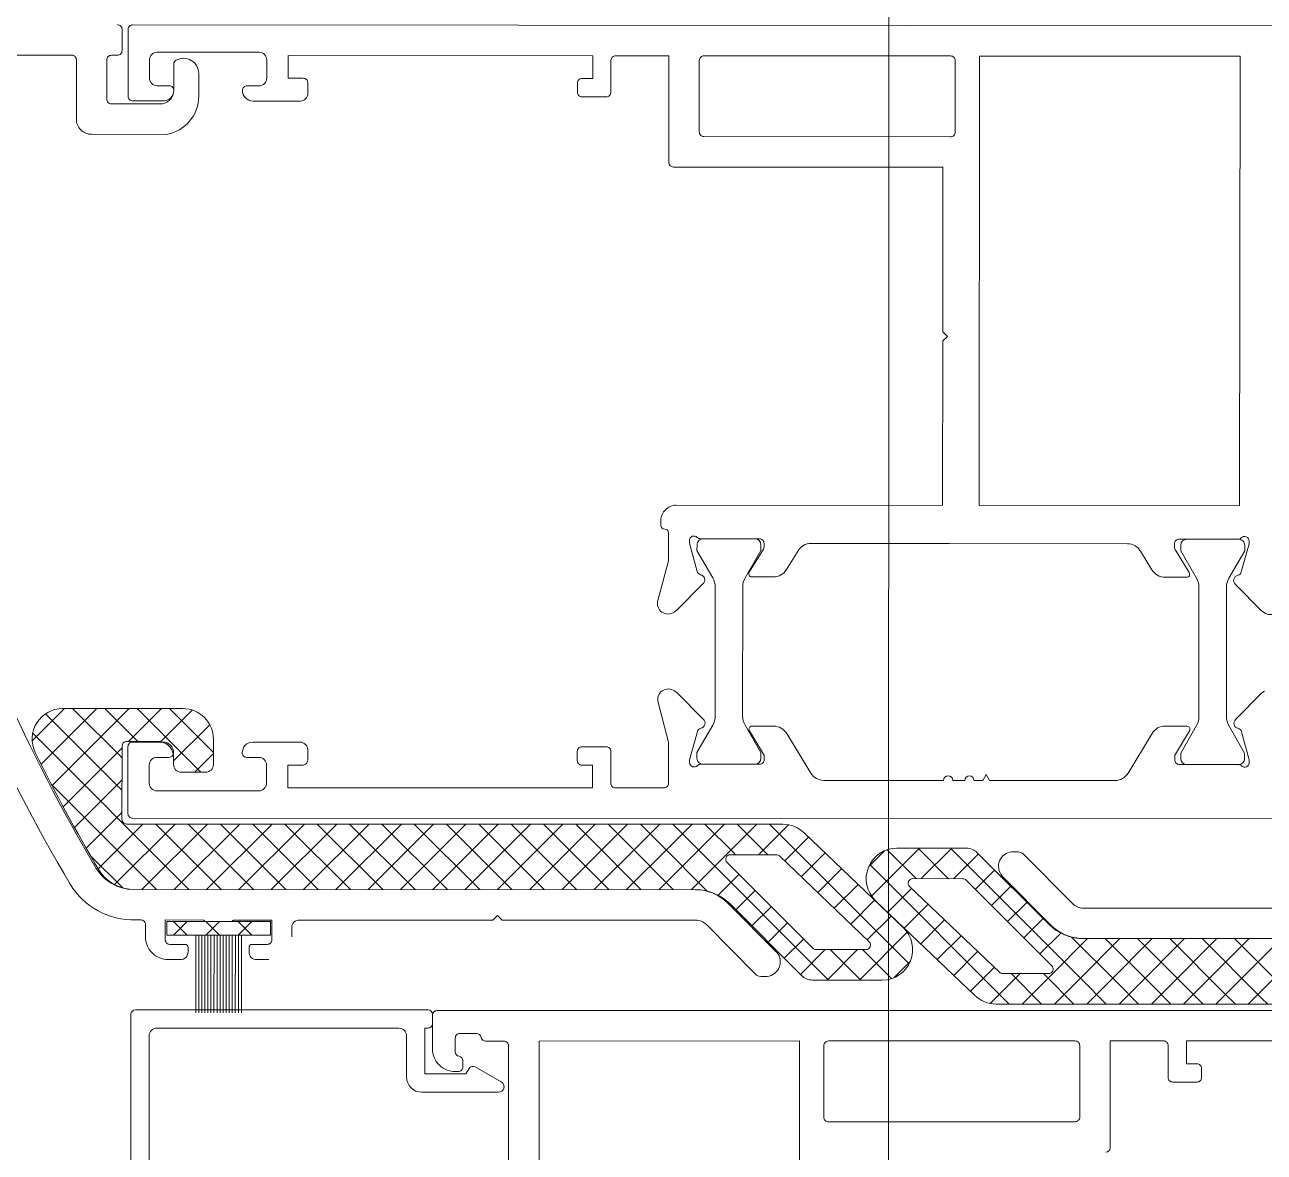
# Model space of a CAD drawing. Header units: centimetres. Extents: x 118932 to 154602, y -32682 to -23521.
# Drawn here: x 138993.6 to 139001.74, y -29464.04 to -29456.64 of the extents above; entities that cross this region are included whole.
import ezdxf

# ---------------------------------------------------------------- set-up
doc = ezdxf.new("R2010")
doc.units = ezdxf.units.CM
doc.header["$LTSCALE"] = 50
doc.header["$MEASUREMENT"] = 0
doc.layers.add('GEN_02_TF_Pencere', color=7, linetype='Continuous', lineweight=9, true_color=0x6093ac)
doc.layers.add('GEN_05_ML_Alçıpan_giydirme', color=7, linetype='Continuous', lineweight=18, true_color=0x7ebab5)

# ---------------------------------------------------------------- blocks, each defined once
blk = doc.blocks.new('P9_')
at = {"layer": 'GEN_02_TF_Pencere'}
for p, q in [((162728.8111, -20430.8, 0), (162728.8295, -20372.4771, 0)), ((162724.7593, -20411.4469, 0), (162724.0793, -20411.4466, 0)), ((162724.0793, -20411.4466, 0), (162724.0793, -20411.5366, 0)), ((162724.1229, -20411.4467, 0), (162724.2129, -20411.5367, 0)), ((162724.1229, -20411.5367, 0), (162724.2129, -20411.4467, 0)), ((162724.335, -20411.5367, 0), (162724.4251, -20411.4467, 0)), ((162724.3351, -20411.4467, 0), (162724.425, -20411.5367, 0)), ((162724.5472, -20411.4468, 0), (162724.6372, -20411.5368, 0)), ((162724.5472, -20411.5368, 0), (162724.6372, -20411.4468, 0)), ((162724.7586, -20411.4461, 0), (162724.76, -20411.4476, 0)), ((162724.7593, -20411.5369, 0), (162724.7593, -20411.4469, 0)), ((162724.0793, -20411.5366, 0), (162724.7593, -20411.5369, 0)), ((162724.0793, -20411.5366, 0), (162724.0793, -20411.5366, 0)), ((162724.2693, -20411.5367, 0), (162724.2691, -20412.0467, 0)), ((162724.2893, -20411.5367, 0), (162724.2891, -20412.0467, 0)), ((162724.3093, -20411.5367, 0), (162724.3091, -20412.0467, 0)), ((162724.3293, -20411.5367, 0), (162724.3291, -20412.0467, 0)), ((162724.3493, -20411.5367, 0), (162724.3491, -20412.0467, 0)), ((162724.3693, -20411.5367, 0), (162724.3691, -20412.0467, 0)), ((162724.3893, -20411.5367, 0), (162724.3891, -20412.0467, 0)), ((162724.4093, -20411.5367, 0), (162724.4091, -20412.0467, 0)), ((162724.4293, -20411.5367, 0), (162724.4291, -20412.0467, 0)), ((162724.4493, -20411.5368, 0), (162724.4491, -20412.0468, 0)), ((162724.4693, -20411.5368, 0), (162724.4691, -20412.0468, 0)), ((162724.4893, -20411.5368, 0), (162724.4891, -20412.0468, 0)), ((162724.5093, -20411.5368, 0), (162724.5091, -20412.0468, 0)), ((162724.5293, -20411.5368, 0), (162724.5291, -20412.0468, 0)), ((162724.5493, -20411.5368, 0), (162724.5491, -20412.0468, 0)), ((162724.5693, -20411.5368, 0), (162724.5691, -20412.0468, 0)), ((162723.8431, -20413.5965, 0), (162723.8436, -20412.0565, 0)), ((162723.8736, -20412.0265, 0), (162725.7936, -20412.0271, 0)), ((162723.8736, -20412.0265, 0), (162723.8736, -20412.0265, 0)), ((162725.8234, -20412.2817, 0), (162725.8234, -20412.0617, 0)), ((162725.8236, -20412.0571, 0), (162725.8236, -20412.1171, 0)), ((162725.8534, -20412.0317, 0), (162733.7934, -20412.0296, 0)), ((162725.8534, -20412.0317, 0), (162725.8534, -20412.0317, 0)), ((162725.6036, -20412.147, 0), (162724.0136, -20412.1465, 0)), ((162725.7736, -20412.1471, 0), (162725.7735, -20412.4471, 0)), ((162725.7936, -20412.1471, 0), (162725.7736, -20412.1471, 0)), ((162723.9636, -20412.1965, 0), (162723.9632, -20413.4565, 0)), ((162725.6535, -20412.467, 0), (162725.6536, -20412.197, 0)), ((162725.9734, -20412.2116, 0), (162725.9734, -20412.3016, 0)), ((162726.1134, -20412.1816, 0), (162726.0034, -20412.1816, 0)), ((162726.2934, -20412.2315, 0), (162726.1726, -20412.2316, 0)), ((162728.2334, -20412.231, 0), (162726.5234, -20412.2315, 0)), ((162726.5234, -20412.2315, 0), (162726.5242, -20415.1819, 0)), ((162728.2342, -20415.1815, 0), (162728.2334, -20412.231, 0)), ((162728.2334, -20412.231, 0), (162728.2334, -20412.231, 0)), ((162730.0434, -20412.2306, 0), (162728.4234, -20412.231, 0)), ((162730.6234, -20412.2304, 0), (162730.2734, -20412.2305, 0)), ((162730.2734, -20412.2305, 0), (162730.2736, -20412.9309, 0)), ((162732.7734, -20412.2299, 0), (162730.7734, -20412.2304, 0)), ((162730.7734, -20412.2304, 0), (162730.7734, -20412.3804, 0)), ((162726.3236, -20413.1015, 0), (162726.3234, -20412.2615, 0)), ((162728.3934, -20412.261, 0), (162728.3935, -20412.7314, 0)), ((162730.0735, -20412.731, 0), (162730.0734, -20412.2606, 0)), ((162730.6535, -20412.4704, 0), (162730.6534, -20412.2604, 0)), ((162726.0234, -20412.3608, 0), (162726.0235, -20412.4016, 0)), ((162730.7734, -20412.3804, 0), (162730.8434, -20412.3804, 0)), ((162725.7735, -20412.4471, 0), (162726.0435, -20412.4472, 0)), ((162725.9935, -20412.4316, 0), (162725.9735, -20412.4316, 0)), ((162726.0435, -20412.4472, 0), (162726.0637, -20412.4122, 0)), ((162726.1047, -20412.4012, 0), (162726.2754, -20412.4998, 0)), ((162730.8735, -20412.4104, 0), (162730.8735, -20412.4704, 0)), ((162730.8435, -20412.5004, 0), (162730.6835, -20412.5004, 0)), ((162726.2573, -20412.5672, 0), (162725.7535, -20412.5671, 0)), ((162728.4023, -20412.7526, 0), (162728.4023, -20412.7526, 0)), ((162728.4235, -20412.7614, 0), (162730.0435, -20412.761, 0))]:
    blk.add_line(p, q, dxfattribs=at)
at = {"layer": 'GEN_02_TF_Pencere', "extrusion": (0, 0, -1)}
for p, q in [((162731.7959, -20405.5675, 0), (162723.8559, -20405.5605, 0)), ((162723.7856, -20405.5904, 0), (162723.7856, -20405.7304, 0)), ((162723.8259, -20405.5904, 0), (162723.8255, -20406.0304, 0)), ((162723.4556, -20405.7603, 0), (162722.3747, -20405.76, 0)), ((162723.4854, -20406.1794, 0), (162723.4856, -20405.7904, 0)), ((162723.6856, -20405.7904, 0), (162723.6855, -20406.0495, 0)), ((162723.7556, -20405.7604, 0), (162723.7156, -20405.7604, 0)), ((162723.9656, -20405.9106, 0), (162723.9657, -20405.7906, 0)), ((162724.0158, -20405.7406, 0), (162724.6858, -20405.7412, 0)), ((162724.7357, -20405.7913, 0), (162724.7356, -20405.9113, 0)), ((162724.8756, -20405.9114, 0), (162724.8758, -20405.7614, 0)), ((162724.8758, -20405.7614, 0), (162726.8758, -20405.7632, 0)), ((162726.8758, -20405.7632, 0), (162726.8756, -20405.9132, 0)), ((162726.9955, -20406.0033, 0), (162726.9957, -20405.7933, 0)), ((162727.0258, -20405.7633, 0), (162727.3758, -20405.7636, 0)), ((162727.3758, -20405.7636, 0), (162727.3751, -20406.464, 0)), ((162727.5753, -20406.2642, 0), (162727.5757, -20405.7938, 0)), ((162727.6058, -20405.7638, 0), (162729.2258, -20405.7652, 0)), ((162729.2557, -20405.7953, 0), (162729.2553, -20406.2657, 0)), ((162729.4131, -20408.7158, 0), (162729.4158, -20405.7654, 0)), ((162729.4158, -20405.7654, 0), (162731.1258, -20405.7669, 0)), ((162729.4158, -20405.7654, 0), (162729.4158, -20405.7654, 0)), ((162731.1258, -20405.7669, 0), (162731.1231, -20408.7174, 0)), ((162724.1255, -20405.9906, 0), (162724.1255, -20405.8192, 0)), ((162724.2892, -20405.8806, 0), (162724.2891, -20406.0299, 0)), ((162724.0956, -20405.9607, 0), (162724.0156, -20405.9606, 0)), ((162724.6856, -20405.9612, 0), (162724.6056, -20405.9611, 0)), ((162724.9756, -20405.9115, 0), (162724.8756, -20405.9114, 0)), ((162725.0055, -20406.0115, 0), (162725.0056, -20405.9415, 0)), ((162726.7756, -20405.9431, 0), (162726.7755, -20406.0031, 0)), ((162726.8756, -20405.9132, 0), (162726.8056, -20405.9131, 0)), ((162726.8055, -20406.0331, 0), (162726.9655, -20406.0332, 0)), ((162723.7155, -20406.0795, 0), (162724.0505, -20406.0796, 0)), ((162723.8555, -20406.0605, 0), (162724.0555, -20406.0606, 0)), ((162724.6455, -20406.0612, 0), (162724.9555, -20406.0614, 0)), ((162724.0787, -20406.2796, 0), (162723.5854, -20406.2794, 0)), ((162729.2465, -20406.2869, 0), (162729.2465, -20406.2869, 0)), ((162729.2253, -20406.2957, 0), (162727.6053, -20406.2942, 0)), ((162727.4051, -20406.494, 0), (162729.1751, -20406.4956, 0)), ((162729.1751, -20406.4956, 0), (162729.1741, -20407.5756, 0)), ((162729.1741, -20407.5756, 0), (162729.2041, -20407.6057, 0)), ((162729.1741, -20407.6356, 0), (162729.1731, -20408.7156, 0)), ((162729.2041, -20407.6057, 0), (162729.1741, -20407.6356, 0)), ((162729.1731, -20408.7156, 0), (162727.4235, -20408.7141, 0)), ((162731.1231, -20408.7174, 0), (162729.4131, -20408.7158, 0)), ((162727.3235, -20408.814, 0), (162727.3234, -20408.8488, 0)), ((162727.3382, -20408.8681, 0), (162727.3582, -20408.8734, 0)), ((162727.373, -20408.8928, 0), (162727.3728, -20409.0794, 0)), ((162727.5104, -20408.9641, 0), (162727.5104, -20408.946, 0)), ((162727.5613, -20409.1484, 0), (162727.5104, -20408.9641, 0)), ((162727.5604, -20409.0103, 0), (162727.5605, -20408.9742, 0)), ((162727.5835, -20408.9342, 0), (162727.9705, -20408.9346, 0)), ((162727.6005, -20408.9343, 0), (162727.9405, -20408.9344, 0)), ((162727.9805, -20408.9744, 0), (162727.9804, -20409.0105, 0)), ((162728.0004, -20408.9646, 0), (162728.0004, -20408.9862, 0)), ((162728.3092, -20408.9649, 0), (162729.216, -20408.9657, 0)), ((162729.216, -20408.9657, 0), (162730.3867, -20408.9667, 0)), ((162730.6954, -20408.9886, 0), (162730.6954, -20408.967, 0)), ((162730.7254, -20408.937, 0), (162731.1124, -20408.9374, 0)), ((162730.7364, -20408.9771, 0), (162730.7364, -20409.0132, 0)), ((162731.1164, -20408.9372, 0), (162730.7764, -20408.9371, 0)), ((162731.1854, -20408.9674, 0), (162731.1342, -20409.1516, 0)), ((162731.1564, -20409.0133, 0), (162731.1564, -20408.9772, 0)), ((162731.1854, -20408.9493, 0), (162731.1854, -20408.9674, 0)), ((162727.6643, -20409.1904, 0), (162727.5604, -20409.0103, 0)), ((162727.9804, -20409.0105, 0), (162727.8765, -20409.1904, 0)), ((162727.996, -20409.0018, 0), (162727.9028, -20409.1541, 0)), ((162728.1478, -20409.1368, 0), (162728.2238, -20409.0127, 0)), ((162730.472, -20409.0147, 0), (162730.5477, -20409.139, 0)), ((162730.7926, -20409.1567, 0), (162730.6998, -20409.0042, 0)), ((162730.7364, -20409.0132, 0), (162730.8403, -20409.1932, 0)), ((162731.0524, -20409.1933, 0), (162731.1564, -20409.0133, 0)), ((162727.3728, -20409.0794, 0), (162727.3028, -20409.3401, 0)), ((162727.9199, -20409.1845, 0), (162728.0625, -20409.1846, 0)), ((162730.633, -20409.1869, 0), (162730.7755, -20409.1871, 0)), ((162727.4285, -20409.4031, 0), (162727.5997, -20409.2303, 0)), ((162727.6801, -20410.0982, 0), (162727.6804, -20409.2504, 0)), ((162727.8604, -20409.2504, 0), (162727.8601, -20410.0983, 0)), ((162727.8604, -20409.2504, 0), (162727.8604, -20409.2504, 0)), ((162730.8563, -20409.2532, 0), (162730.8561, -20410.1011, 0)), ((162730.8563, -20409.2532, 0), (162730.8563, -20409.2532, 0)), ((162731.0361, -20410.1011, 0), (162731.0363, -20409.2533, 0)), ((162731.0956, -20409.2335, 0), (162731.2666, -20409.4065, 0)), ((162727.4105, -20409.4156, 0), (162727.4285, -20409.4031, 0)), ((162731.2666, -20409.4065, 0), (162731.2845, -20409.4191, 0)), ((162727.4304, -20409.9453, 0), (162727.4124, -20409.9327, 0)), ((162727.6014, -20410.1183, 0), (162727.4304, -20409.9453, 0)), ((162731.2685, -20409.9465, 0), (162731.0973, -20410.1194, 0)), ((162731.2864, -20409.934, 0), (162731.2685, -20409.9465, 0)), ((162727.3046, -20410.0081, 0), (162727.3743, -20410.269, 0)), ((162723.1957, -20410.2604, 0), (162723.4076, -20410.0486, 0)), ((162723.2542, -20410.414, 0), (162723.6197, -20410.0487, 0)), ((162723.7851, -20410.585, 0), (162723.2834, -20410.0829, 0)), ((162723.3258, -20410.5545, 0), (162723.8318, -20410.0488, 0)), ((162724.1853, -20410.0489, 0), (162723.3954, -20410.0486, 0)), ((162723.7852, -20410.3729, 0), (162723.4612, -20410.0487, 0)), ((162723.8897, -20410.2652, 0), (162723.6733, -20410.0487, 0)), ((162723.8274, -20410.2652, 0), (162724.044, -20410.0488, 0)), ((162724.3032, -20410.4668, 0), (162723.8854, -20410.0488, 0)), ((162724.0383, -20410.2666, 0), (162724.2465, -20410.0585, 0)), ((162724.3852, -20410.3366, 0), (162724.0976, -20410.0489, 0)), ((162724.1239, -20410.393, 0), (162724.3619, -20410.1552, 0)), ((162727.56, -20410.3382, 0), (162727.664, -20410.1582, 0)), ((162727.8762, -20410.1583, 0), (162727.98, -20410.3383, 0)), ((162727.9044, -20410.1949, 0), (162727.9974, -20410.3473, 0)), ((162728.0641, -20410.1645, 0), (162727.9215, -20410.1645, 0)), ((162730.7772, -20410.1654, 0), (162730.6346, -20410.1653, 0)), ((162730.7012, -20410.3482, 0), (162730.7942, -20410.1958, 0)), ((162730.84, -20410.1611, 0), (162730.736, -20410.341, 0)), ((162731.156, -20410.3412, 0), (162731.0521, -20410.1611, 0)), ((162724.2244, -20411.2367, 0), (162723.199, -20410.2107, 0)), ((162723.8152, -20410.2652, 0), (162724.0152, -20410.2653, 0)), ((162724.0543, -20410.269, 0), (162723.8543, -20410.269, 0)), ((162724.3851, -20410.4168, 0), (162724.3852, -20410.249, 0)), ((162724.9543, -20410.2693, 0), (162724.6443, -20410.2692, 0)), ((162727.3743, -20410.269, 0), (162727.3742, -20410.5401, 0)), ((162727.5118, -20410.3844, 0), (162727.5629, -20410.2002, 0)), ((162728.308, -20410.4725, 0), (162728.1494, -20410.2125, 0)), ((162730.5492, -20410.2132, 0), (162730.3905, -20410.4731, 0)), ((162731.1358, -20410.2013, 0), (162731.1868, -20410.3855, 0)), ((162723.3991, -20410.6933, 0), (162723.7852, -20410.3074, 0)), ((162723.785, -20410.7766, 0), (162723.7852, -20410.2966, 0)), ((162723.8243, -20410.2989, 0), (162723.8242, -20410.7389, 0)), ((162724.124, -20410.3567, 0), (162724.1239, -20410.4167, 0)), ((162724.2623, -20410.4668, 0), (162724.3852, -20410.344, 0)), ((162725.0043, -20410.3893, 0), (162725.0043, -20410.3193, 0)), ((162726.7743, -20410.3299, 0), (162726.7743, -20410.3899, 0)), ((162726.9643, -20410.2999, 0), (162726.8043, -20410.2999, 0)), ((162726.9942, -20410.5399, 0), (162726.9943, -20410.3299, 0)), ((162727.56, -20410.3742, 0), (162727.56, -20410.3382, 0)), ((162727.98, -20410.3383, 0), (162727.98, -20410.3744, 0)), ((162730.736, -20410.341, 0), (162730.736, -20410.3771, 0)), ((162731.156, -20410.3772, 0), (162731.156, -20410.3412, 0)), ((162723.9642, -20410.539, 0), (162723.9643, -20410.419, 0)), ((162724.0143, -20410.369, 0), (162724.0943, -20410.369, 0)), ((162724.6043, -20410.3692, 0), (162724.6843, -20410.3692, 0)), ((162724.7343, -20410.4192, 0), (162724.7342, -20410.5392, 0)), ((162724.8742, -20410.5693, 0), (162724.8743, -20410.4193, 0)), ((162724.8743, -20410.4193, 0), (162724.9743, -20410.4193, 0)), ((162726.8043, -20410.4199, 0), (162726.8743, -20410.4199, 0)), ((162726.8743, -20410.4199, 0), (162726.8742, -20410.5699, 0)), ((162727.5118, -20410.4025, 0), (162727.5118, -20410.3844, 0)), ((162727.9718, -20410.4145, 0), (162727.5848, -20410.4144, 0)), ((162727.94, -20410.4144, 0), (162727.6, -20410.4143, 0)), ((162728.0018, -20410.3629, 0), (162728.0018, -20410.3845, 0)), ((162730.6968, -20410.3854, 0), (162730.6968, -20410.3638, 0)), ((162731.1137, -20410.4155, 0), (162730.7268, -20410.4154, 0)), ((162730.776, -20410.4171, 0), (162731.116, -20410.4172, 0)), ((162731.1868, -20410.3855, 0), (162731.1868, -20410.4037, 0)), ((162723.474, -20410.8305, 0), (162723.7851, -20410.5196, 0)), ((162724.1739, -20410.4668, 0), (162724.3351, -20410.4668, 0)), ((162729.1792, -20410.5206, 0), (162728.3933, -20410.5204, 0)), ((162729.3192, -20410.5207, 0), (162729.2392, -20410.5207, 0)), ((162729.4373, -20410.5207, 0), (162729.3792, -20410.5207, 0)), ((162729.4592, -20410.4827, 0), (162729.4373, -20410.5207, 0)), ((162729.4812, -20410.5207, 0), (162729.4592, -20410.4827, 0)), ((162730.3051, -20410.521, 0), (162729.4812, -20410.5207, 0)), ((162724.0122, -20411.2367, 0), (162723.3207, -20410.5447, 0)), ((162724.6842, -20410.5892, 0), (162724.0142, -20410.589, 0)), ((162726.8742, -20410.5699, 0), (162724.8742, -20410.5693, 0)), ((162727.3442, -20410.5701, 0), (162727.0242, -20410.57, 0)), ((162723.5505, -20410.9661, 0), (162723.785, -20410.7317, 0)), ((162723.6286, -20411.1001, 0), (162723.9222, -20410.8067, 0)), ((162723.7361, -20411.2047, 0), (162724.1344, -20410.8067, 0)), ((162728.1239, -20410.808, 0), (162723.815, -20410.8066, 0)), ((162723.8542, -20410.769, 0), (162733.7942, -20410.7721, 0)), ((162723.8542, -20410.769, 0), (162723.8542, -20410.769, 0)), ((162723.9164, -20411.2366, 0), (162724.3465, -20410.8068, 0)), ((162724.4365, -20411.2368, 0), (162724.0067, -20410.8067, 0)), ((162724.1285, -20411.2367, 0), (162724.5586, -20410.8069, 0)), ((162724.6486, -20411.2369, 0), (162724.2188, -20410.8068, 0)), ((162724.3407, -20411.2368, 0), (162724.7708, -20410.8069, 0)), ((162724.8608, -20411.2369, 0), (162724.4309, -20410.8068, 0)), ((162724.5528, -20411.2368, 0), (162724.9829, -20410.807, 0)), ((162725.0729, -20411.237, 0), (162724.6431, -20410.8069, 0)), ((162724.7649, -20411.2369, 0), (162725.195, -20410.8071, 0)), ((162725.285, -20411.2371, 0), (162724.8552, -20410.807, 0)), ((162724.9771, -20411.237, 0), (162725.4072, -20410.8071, 0)), ((162725.4971, -20411.2371, 0), (162725.0673, -20410.807, 0)), ((162725.1892, -20411.237, 0), (162725.6193, -20410.8072, 0)), ((162725.7093, -20411.2372, 0), (162725.2795, -20410.8071, 0)), ((162725.4013, -20411.2371, 0), (162725.8314, -20410.8073, 0)), ((162725.9214, -20411.2373, 0), (162725.4916, -20410.8072, 0)), ((162725.6135, -20411.2372, 0), (162726.0367, -20410.8142, 0)), ((162726.1335, -20411.2373, 0), (162725.7037, -20410.8072, 0)), ((162725.8256, -20411.2372, 0), (162726.2292, -20410.8339, 0)), ((162726.3457, -20411.2374, 0), (162725.9159, -20410.8073, 0)), ((162726.0367, -20410.8142, 0), (162726.0436, -20410.8073, 0)), ((162726.146, -20410.8254, 0), (162726.128, -20410.8074, 0)), ((162726.5578, -20411.2375, 0), (162726.146, -20410.8254, 0)), ((162726.2292, -20410.8339, 0), (162726.2557, -20410.8074, 0)), ((162726.3822, -20410.8496, 0), (162726.3401, -20410.8074, 0)), ((162726.7699, -20411.2375, 0), (162726.3822, -20410.8496, 0)), ((162726.4217, -20410.8536, 0), (162726.4678, -20410.8075, 0)), ((162726.6184, -20410.8737, 0), (162726.5523, -20410.8075, 0)), ((162726.6142, -20410.8733, 0), (162726.68, -20410.8075, 0)), ((162726.8547, -20410.8979, 0), (162726.7644, -20410.8076, 0)), ((162726.8067, -20410.893, 0), (162726.8921, -20410.8076, 0)), ((162727.0909, -20410.9221, 0), (162726.9765, -20410.8076, 0)), ((162726.9991, -20410.9127, 0), (162727.1042, -20410.8077, 0)), ((162727.3271, -20410.9462, 0), (162727.1886, -20410.8077, 0)), ((162727.1916, -20410.9324, 0), (162727.3163, -20410.8077, 0)), ((162727.3841, -20410.9521, 0), (162727.5285, -20410.8078, 0)), ((162727.5633, -20410.9704, 0), (162727.4008, -20410.8078, 0)), ((162727.5766, -20410.9718, 0), (162727.7406, -20410.8079, 0)), ((162727.7995, -20410.9946, 0), (162727.6129, -20410.8078, 0)), ((162727.7691, -20410.9915, 0), (162727.9527, -20410.8079, 0)), ((162728.025, -20411.008, 0), (162727.825, -20410.8079, 0)), ((162727.9648, -20411.008, 0), (162728.1613, -20410.8116, 0)), ((162728.953, -20411.7244, 0), (162728.0372, -20410.808, 0)), ((162728.1239, -20410.808, 0), (162728.1239, -20410.808, 0)), ((162726.0377, -20411.2373, 0), (162726.4217, -20410.8536, 0)), ((162726.2499, -20411.2374, 0), (162726.6142, -20410.8733, 0)), ((162726.462, -20411.2374, 0), (162726.8067, -20410.893, 0)), ((162726.9821, -20411.2376, 0), (162726.6184, -20410.8737, 0)), ((162726.6741, -20411.2375, 0), (162726.9991, -20410.9127, 0)), ((162727.1942, -20411.2377, 0), (162726.8547, -20410.8979, 0)), ((162727.4063, -20411.2377, 0), (162727.0909, -20410.9221, 0)), ((162728.1361, -20411.0488, 0), (162728.2925, -20410.8926, 0)), ((162728.9142, -20411.4864, 0), (162728.2653, -20410.8666, 0)), ((162726.8863, -20411.2376, 0), (162727.1916, -20410.9324, 0)), ((162727.0984, -20411.2376, 0), (162727.3841, -20410.9521, 0)), ((162727.3105, -20411.2377, 0), (162727.5766, -20410.9718, 0)), ((162727.6278, -20411.2471, 0), (162727.3271, -20410.9462, 0)), ((162727.5227, -20411.2378, 0), (162727.7691, -20410.9915, 0)), ((162728.4233, -20411.8309, 0), (162727.5633, -20410.9704, 0)), ((162727.7786, -20411.0079, 0), (162728.0814, -20411.008, 0)), ((162727.7786, -20411.0079, 0), (162727.7786, -20411.0079, 0)), ((162727.8128, -20411.0079, 0), (162727.7995, -20410.9946, 0)), ((162728.2446, -20411.1525, 0), (162728.401, -20410.9962, 0)), ((162728.7926, -20410.9816, 0), (162728.6878, -20411.0863, 0)), ((162729.021, -20410.9654, 0), (162728.7071, -20411.2792, 0)), ((162728.8099, -20410.9751, 0), (162729.0001, -20411.1654, 0)), ((162729.3299, -20410.9655, 0), (162728.8716, -20410.9654, 0)), ((162729.0122, -20410.9654, 0), (162729.2122, -20411.1655, 0)), ((162729.2331, -20410.9655, 0), (162729.0331, -20411.1654, 0)), ((162729.2244, -20410.9655, 0), (162730.0843, -20411.826, 0)), ((162729.4083, -20411.0025, 0), (162729.2452, -20411.1655, 0)), ((162729.8703, -20411.4648, 0), (162729.4006, -20410.9948, 0)), ((162729.6261, -20410.9898, 0), (162729.6685, -20410.9898, 0)), ((162729.7039, -20411.0044, 0), (162730.0258, -20411.3293, 0)), ((162723.79, -20411.2265, 0), (162723.5788, -20411.0151, 0)), ((162728.32, -20411.6221, 0), (162727.7574, -20411.0591, 0)), ((162728.102, -20411.0162, 0), (162728.6911, -20411.5792, 0)), ((162728.6947, -20411.0721, 0), (162729.6105, -20411.9884, 0)), ((162727.6987, -20411.2739, 0), (162727.8355, -20411.1372, 0)), ((162728.3531, -20411.2561, 0), (162728.5095, -20411.0998, 0)), ((162728.9772, -20411.1654, 0), (162729.3064, -20411.1655, 0)), ((162729.3276, -20411.1743, 0), (162729.8903, -20411.7373, 0)), ((162729.5143, -20411.1086, 0), (162729.388, -20411.2348, 0)), ((162729.8843, -20411.4707, 0), (162729.5624, -20411.1458, 0)), ((162723.4451, -20411.2018, 0), (162723.4451, -20411.2018, 0)), ((162723.8553, -20411.2366, 0), (162727.5512, -20411.2378, 0)), ((162723.8555, -20411.2366, 0), (162727.5511, -20411.2378, 0)), ((162727.8152, -20411.3695, 0), (162727.9415, -20411.2433, 0)), ((162728.4615, -20411.3598, 0), (162728.618, -20411.2035, 0)), ((162728.9692, -20411.2293, 0), (162728.8127, -20411.3857, 0)), ((162729.5456, -20411.7802, 0), (162728.9565, -20411.2172, 0)), ((162729.6204, -20411.2147, 0), (162729.4941, -20411.3409, 0)), ((162727.7633, -20411.3257, 0), (162728.0852, -20411.6506, 0)), ((162727.7773, -20411.3316, 0), (162728.247, -20411.8016, 0)), ((162728.57, -20411.4635, 0), (162728.7265, -20411.3071, 0)), ((162728.7334, -20411.31, 0), (162729.3824, -20411.9298, 0)), ((162729.0776, -20411.3329, 0), (162728.9212, -20411.4893, 0)), ((162729.7264, -20411.3208, 0), (162729.6001, -20411.447, 0)), ((162726.2503, -20411.4074, 0), (162726.2202, -20411.4374, 0)), ((162726.2802, -20411.4374, 0), (162726.2503, -20411.4074, 0)), ((162727.9213, -20411.4756, 0), (162728.0475, -20411.3494, 0)), ((162728.6785, -20411.5671, 0), (162728.835, -20411.4107, 0)), ((162730.0965, -20411.3586, 0), (162731.3674, -20411.359, 0)), ((162723.9093, -20411.4366, 0), (162723.875, -20411.4366, 0)), ((162723.9393, -20411.5466, 0), (162723.9393, -20411.4666, 0)), ((162724.322, -20411.4368, 0), (162724.0693, -20411.4367, 0)), ((162724.0693, -20411.4367, 0), (162724.0693, -20411.5667, 0)), ((162724.4993, -20411.4468, 0), (162724.3393, -20411.4468, 0)), ((162724.7693, -20411.4369, 0), (162724.5167, -20411.4368, 0)), ((162724.7693, -20411.5669, 0), (162724.7693, -20411.4369, 0)), ((162724.8993, -20411.4869, 0), (162724.8993, -20411.547, 0)), ((162726.2202, -20411.4374, 0), (162724.9493, -20411.437, 0)), ((162727.5512, -20411.4378, 0), (162726.2802, -20411.4374, 0)), ((162727.9438, -20411.792, 0), (162727.6219, -20411.4671, 0)), ((162728.0273, -20411.5817, 0), (162728.1536, -20411.4555, 0)), ((162729.1861, -20411.4366, 0), (162729.0297, -20411.593, 0)), ((162729.8324, -20411.4269, 0), (162729.7062, -20411.5531, 0)), ((162728.1333, -20411.6878, 0), (162728.2596, -20411.5616, 0)), ((162728.6267, -20411.831, 0), (162728.9406, -20411.5173, 0)), ((162729.2946, -20411.5403, 0), (162729.1382, -20411.6966, 0)), ((162729.949, -20411.5225, 0), (162729.8122, -20411.6592, 0)), ((162730.125, -20411.5587, 0), (162729.8785, -20411.8049, 0)), ((162730.0198, -20411.5493, 0), (162730.3205, -20411.8502, 0)), ((162730.3371, -20411.5587, 0), (162730.071, -20411.8246, 0)), ((162733.7923, -20411.5598, 0), (162730.0964, -20411.5586, 0)), ((162733.7922, -20411.5598, 0), (162730.0966, -20411.5586, 0)), ((162730.2413, -20411.5587, 0), (162730.5568, -20411.8743, 0)), ((162730.5493, -20411.5588, 0), (162730.2635, -20411.8443, 0)), ((162730.4534, -20411.5588, 0), (162730.793, -20411.8985, 0)), ((162730.7614, -20411.5589, 0), (162730.456, -20411.864, 0)), ((162730.9735, -20411.5589, 0), (162730.6485, -20411.8837, 0)), ((162730.6656, -20411.5588, 0), (162731.0292, -20411.9227, 0)), ((162731.1857, -20411.559, 0), (162730.841, -20411.9034, 0)), ((162730.8777, -20411.5589, 0), (162731.2654, -20411.9469, 0)), ((162731.3978, -20411.5591, 0), (162731.0335, -20411.9231, 0)), ((162731.0898, -20411.559, 0), (162731.5017, -20411.971, 0)), ((162731.6099, -20411.5591, 0), (162731.226, -20411.9428, 0)), ((162724.0993, -20411.5967, 0), (162724.1993, -20411.5967, 0)), ((162724.2193, -20411.6167, 0), (162724.2193, -20411.6467, 0)), ((162724.6193, -20411.6469, 0), (162724.6193, -20411.6169, 0)), ((162724.6393, -20411.5969, 0), (162724.7393, -20411.5969, 0)), ((162728.2394, -20411.7939, 0), (162728.4025, -20411.6309, 0)), ((162728.6705, -20411.631, 0), (162728.3413, -20411.6309, 0)), ((162728.4145, -20411.8309, 0), (162728.6146, -20411.631, 0)), ((162728.6354, -20411.831, 0), (162728.4355, -20411.6309, 0)), ((162728.8378, -20411.8213, 0), (162728.6476, -20411.631, 0)), ((162729.4031, -20411.6439, 0), (162729.2467, -20411.8002, 0)), ((162724.1692, -20411.6967, 0), (162724.0893, -20411.6967, 0)), ((162724.7492, -20411.6969, 0), (162724.6692, -20411.6969, 0)), ((162728.8551, -20411.8148, 0), (162728.9598, -20411.7101, 0)), ((162728.0216, -20411.8067, 0), (162727.9791, -20411.8066, 0)), ((162729.5115, -20411.7476, 0), (162729.3552, -20411.9038, 0)), ((162729.6828, -20411.7885, 0), (162729.4863, -20411.9849, 0)), ((162729.869, -20411.7885, 0), (162729.5663, -20411.7884, 0)), ((162729.6227, -20411.7884, 0), (162729.8226, -20411.9885, 0)), ((162729.8785, -20411.8049, 0), (162729.6949, -20411.9885, 0)), ((162729.8348, -20411.7885, 0), (162729.8481, -20411.8018, 0)), ((162729.8481, -20411.8018, 0), (162730.0347, -20411.9886, 0)), ((162729.869, -20411.7885, 0), (162729.869, -20411.7885, 0)), ((162730.071, -20411.8246, 0), (162729.907, -20411.9885, 0)), ((162730.0843, -20411.826, 0), (162730.2469, -20411.9886, 0)), ((162728.3177, -20411.8309, 0), (162728.776, -20411.831, 0)), ((162730.2635, -20411.8443, 0), (162730.1192, -20411.9886, 0)), ((162730.3205, -20411.8502, 0), (162730.459, -20411.9887, 0)), ((162730.456, -20411.864, 0), (162730.3313, -20411.9887, 0)), ((162730.6485, -20411.8837, 0), (162730.5434, -20411.9887, 0)), ((162730.5568, -20411.8743, 0), (162730.6711, -20411.9888, 0)), ((162730.841, -20411.9034, 0), (162730.7556, -20411.9888, 0)), ((162730.793, -20411.8985, 0), (162730.8833, -20411.9888, 0)), ((162729.5238, -20411.9884, 0), (162733.8326, -20411.9898, 0)), ((162729.5238, -20411.9884, 0), (162729.5238, -20411.9884, 0)), ((162731.0335, -20411.9231, 0), (162730.9677, -20411.9889, 0)), ((162731.0292, -20411.9227, 0), (162731.0954, -20411.9889, 0)), ((162731.226, -20411.9428, 0), (162731.1798, -20411.9889, 0)), ((162731.2654, -20411.9469, 0), (162731.3075, -20411.989, 0))]:
    blk.add_line(p, q, dxfattribs=at)
for centre, radius, start, end in [((-162723.7556, -20405.5904, 0), 0.03, 90.01809, 180.01817), ((-162723.8559, -20405.5905, 0), 0.03, 45.05106, 90.05098), ((-162723.8559, -20405.5905, 0), 0.03, 0.05118, 45.05109), ((-162723.4556, -20405.7903, 0), 0.03, 90.01808, 180.01817), ((-162723.7156, -20405.7904, 0), 0.03, 0.01809, 90.01817), ((-162723.7556, -20405.7304, 0), 0.03, 180.01808, 270.01817), ((-162724.0157, -20405.7906, 0), 0.05, 0.05097, 90.05106), ((-162724.1555, -20405.8192, 0), 0.03, 0.01798, 61.30879), ((-162724.1892, -20405.8805, 0), 0.1, 61.28322, 180.04381), ((-162724.6857, -20405.7912, 0), 0.05, 90.05097, 180.05106), ((-162727.0257, -20405.7933, 0), 0.03, 0.05093, 90.05102), ((-162727.6057, -20405.7938, 0), 0.03, 0.05093, 90.05102), ((-162729.2257, -20405.7952, 0), 0.03, 90.05103, 180.05111), ((-162724.0156, -20405.9106, 0), 0.05, 270.05097, 0.05106), ((-162724.0956, -20405.9907, 0), 0.03, 90.05103, 180.05112), ((-162724.6056, -20405.9911, 0), 0.03, 0.05103, 90.05112), ((-162724.6856, -20405.9112, 0), 0.05, 180.05097, 270.05106), ((-162724.9756, -20405.9415, 0), 0.03, 90.05093, 180.05102), ((-162726.8056, -20405.9431, 0), 0.03, 0.05093, 90.05102), ((-162723.8555, -20406.0305, 0), 0.03, 270.05103, 0.05111), ((-162724.0348, -20405.9903, 0), 0.0907, 180.17633, 260.05908), ((-162724.0556, -20405.9906, 0), 0.07, 180.05095, 270.05103), ((-162724.0348, -20406.0291, 0), 0.2543, 180.17631, 260.05906), ((-162724.6456, -20405.9912, 0), 0.07, 270.05099, 0.05107), ((-162724.9555, -20406.0114, 0), 0.05, 180.05097, 270.05106), ((-162726.8055, -20406.0031, 0), 0.03, 270.05103, 0.05112), ((-162726.9655, -20406.0032, 0), 0.03, 180.05103, 270.05112), ((-162733.2049, -20405.4087, 0), 11.3496, 329.30775, 356.4678), ((-162733.2049, -20405.4087, 0), 11.1496, 329.31519, 356.62957), ((-162723.7155, -20406.0495, 0), 0.03, 270.01808, 0.01817), ((-162723.5854, -20406.1794, 0), 0.1, 270.01808, 0.01817), ((-162727.6053, -20406.2642, 0), 0.03, 270.05103, 0.05111), ((-162729.2253, -20406.2657, 0), 0.03, 225.05083, 270.05074), ((-162729.2253, -20406.2657, 0), 0.03, 180.05094, 225.05086), ((-162727.4051, -20406.464, 0), 0.03, 270.05122, 0.05111), ((-162727.4234, -20408.8141, 0), 0.1, 0.04739, 90.0598), ((-162727.3434, -20408.8488, 0), 0.02, 285.05564, 0.0264), ((-162727.353, -20408.8927, 0), 0.02, 104.99965, 180.07111), ((-162727.5404, -20408.946, 0), 0.03, 0.05105, 135.83866), ((-162727.6005, -20408.9743, 0), 0.04, 0.01809, 90.01817), ((-162727.5835, -20408.9042, 0), 0.03, 270.05107, 315.83881), ((-162727.9405, -20408.9744, 0), 0.04, 90.01811, 180.018), ((-162727.9704, -20408.9646, 0), 0.03, 90.05093, 180.05102), ((-162728.3091, -20409.0649, 0), 0.1, 31.45095, 90.05104), ((-162730.3866, -20409.0667, 0), 0.1, 90.05095, 148.65104), ((-162730.7254, -20408.967, 0), 0.03, 0.05093, 90.05102), ((-162730.7764, -20408.9771, 0), 0.04, 0.01818, 90.01807), ((-162731.1124, -20408.9074, 0), 0.03, 224.26323, 270.05097), ((-162731.1164, -20408.9772, 0), 0.04, 90.01808, 180.01817), ((-162731.1554, -20408.9492, 0), 0.03, 44.26334, 180.05095), ((-162727.9704, -20408.9861, 0), 0.03, 180.05127, 211.45124), ((-162730.7254, -20408.9886, 0), 0.03, 328.65069, 0.05067), ((-162728.0625, -20409.0846, 0), 0.1, 211.45092, 270.05101), ((-162730.6331, -20409.0869, 0), 0.1, 270.05098, 328.65107), ((-162727.5904, -20409.1409, 0), 0.03, 282.32003, 345.66122), ((-162727.5768, -20409.2042, 0), 0.0347, 101.84906, 228.70469), ((-162727.5604, -20409.2503, 0), 0.12, 150.01823, 180.01812), ((-162727.9804, -20409.2505, 0), 0.12, 0.01823, 30.01811), ((-162727.9199, -20409.1645, 0), 0.02, 270.05096, 31.45095), ((-162730.7756, -20409.1671, 0), 0.02, 148.65113, 270.05112), ((-162730.7363, -20409.2532, 0), 0.12, 150.01823, 180.01812), ((-162731.1563, -20409.2533, 0), 0.12, 0.01814, 30.01803), ((-162731.1186, -20409.2074, 0), 0.0347, 311.39735, 78.25298), ((-162731.1052, -20409.1441, 0), 0.03, 194.44077, 257.78196), ((-162727.3704, -20409.3583, 0), 0.07, 235.05098, 15.03214), ((-162731.3247, -20409.3618, 0), 0.07, 165.06988, 305.05104), ((-162727.3722, -20409.99, 0), 0.07, 345.01445, 125.04389), ((-162723.3954, -20410.2486, 0), 0.2, 333.83236, 90.0181), ((-162724.1852, -20410.2489, 0), 0.2, 90.01808, 180.01817), ((-162727.5601, -20410.0982, 0), 0.12, 180.01814, 210.01803), ((-162727.9801, -20410.0983, 0), 0.12, 330.01803, 0.01814), ((-162730.7361, -20410.101, 0), 0.12, 180.01811, 210.01823), ((-162731.1561, -20410.1012, 0), 0.12, 330.01823, 0.01812), ((-162727.5919, -20410.2077, 0), 0.03, 14.42583, 77.7456), ((-162727.5785, -20410.1443, 0), 0.0347, 131.37839, 258.20882), ((-162727.9215, -20410.1845, 0), 0.02, 328.61818, 90.01817), ((-162728.0641, -20410.2645, 0), 0.1, 90.01836, 148.61158), ((-162730.6281, -20410.2537, 0), 0.0886, 27.20824, 94.23433), ((-162730.7772, -20410.1854, 0), 0.02, 90.00322, 211.43563), ((-162731.1202, -20410.1455, 0), 0.0347, 281.82508, 48.65369), ((-162731.1067, -20410.2088, 0), 0.03, 102.33591, 165.61262), ((-162723.8164, -20410.2964, 0), 0.0312, 359.64441, 87.74483), ((-162723.8543, -20410.299, 0), 0.03, 0.01808, 90.01817), ((-162724.0208, -20410.369, 0), 0.1039, 86.89239, 173.22422), ((-162724.0543, -20410.339, 0), 0.07, 90.01808, 180.01817), ((-162724.6443, -20410.3392, 0), 0.07, 0.01808, 90.01817), ((-162724.9543, -20410.3193, 0), 0.05, 90.01808, 180.01817), ((-162733.2045, -20405.4288, 0), 11.1293, 329.316, 333.83239), ((-162724.0943, -20410.339, 0), 0.03, 180.01808, 270.01817), ((-162724.6043, -20410.3392, 0), 0.03, 270.01808, 0.01817), ((-162726.8043, -20410.3299, 0), 0.03, 0.01809, 90.01817), ((-162726.9643, -20410.3299, 0), 0.03, 90.01808, 180.01817), ((-162727.9718, -20410.3629, 0), 0.03, 148.64823, 180.01109), ((-162730.7268, -20410.3638, 0), 0.03, 0.01821, 31.41819), ((-162724.0143, -20410.419, 0), 0.05, 0.01808, 90.01817), ((-162724.1739, -20410.4168, 0), 0.05, 270.01808, 0.01817), ((-162724.3351, -20410.4168, 0), 0.05, 180.01808, 270.01817), ((-162724.6843, -20410.4192, 0), 0.05, 90.01808, 180.01817), ((-162724.9743, -20410.3893, 0), 0.03, 180.01808, 270.01817), ((-162726.8043, -20410.3899, 0), 0.03, 270.01808, 0.01817), ((-162727.5418, -20410.4025, 0), 0.03, 224.23233, 0.01442), ((-162727.6, -20410.3743, 0), 0.04, 270.01808, 0.01817), ((-162727.5848, -20410.4444, 0), 0.03, 44.23045, 90.01819), ((-162727.94, -20410.3744, 0), 0.04, 180.01818, 270.01807), ((-162727.9718, -20410.3845, 0), 0.03, 180.01809, 270.01817), ((-162730.7267, -20410.3855, 0), 0.0299, 269.85318, 0.18308), ((-162730.776, -20410.3771, 0), 0.04, 270.01818, 0.01807), ((-162731.1137, -20410.4455, 0), 0.03, 90.02658, 135.78482), ((-162731.116, -20410.3772, 0), 0.04, 180.01808, 270.01817), ((-162731.1568, -20410.4037, 0), 0.03, 180.01815, 315.80592), ((-162728.3934, -20410.4204, 0), 0.1, 270.01811, 328.6182), ((-162729.2092, -20410.5206, 0), 0.03, 0.01813, 180.01813), ((-162729.3492, -20410.5207, 0), 0.03, 0.01813, 180.01813), ((-162730.3051, -20410.421, 0), 0.1, 211.41806, 270.01815), ((-162724.0142, -20410.539, 0), 0.05, 270.01808, 0.01817), ((-162724.6842, -20410.5392, 0), 0.05, 180.01808, 270.01817), ((-162727.0242, -20410.54, 0), 0.03, 270.01808, 0.01817), ((-162727.3442, -20410.5401, 0), 0.03, 180.01808, 270.01817), ((-162723.8542, -20410.739, 0), 0.03, 270.01808, 0.01817), ((-162723.815, -20410.7766, 0), 0.03, 270.01808, 0.01817), ((-162728.1238, -20411.008, 0), 0.2, 90.0174, 135.02018), ((-162727.7786, -20411.0379, 0), 0.03, 315.01708, 90.01809), ((-162728.0814, -20411.038, 0), 0.03, 90.01808, 133.50323), ((-162728.8715, -20411.1654, 0), 0.2, 313.68242, 90.01815), ((-162729.3299, -20411.0655, 0), 0.1, 90.01809, 135.01713), ((-162729.6355, -20411.0846, 0), 0.0953, 320.06431, 84.34235), ((-162729.6685, -20411.0398, 0), 0.05, 90.01824, 135.01816), ((-162723.864, -20410.9459, 0), 0.2908, 271.70487, 328.3515), ((-162723.8638, -20410.9659, 0), 0.2708, 271.76601, 328.31654), ((-162728.9772, -20411.1954, 0), 0.03, 313.5031, 90.01811), ((-162729.3064, -20411.1955, 0), 0.03, 90.01808, 135.01712), ((-162723.864, -20410.9459, 0), 0.4908, 268.71972, 328.57254), ((-162727.551, -20411.5578, 0), 0.32, 90.01814, 135.01806), ((-162727.5511, -20411.5378, 0), 0.3, 90.01817, 135.01809), ((-162730.0965, -20411.2586, 0), 0.1, 270.01815, 315.01807), ((-162723.9093, -20411.4666, 0), 0.03, 90.01809, 180.01817), ((-162724.3393, -20411.4268, 0), 0.02, 270.01816, 330.01812), ((-162724.4993, -20411.4268, 0), 0.02, 210.01813, 270.01809), ((-162724.9493, -20411.487, 0), 0.05, 0.01808, 90.01817), ((-162727.5511, -20411.5378, 0), 0.1, 90.01815, 135.01807), ((-162728.7761, -20411.631, 0), 0.2, 133.68242, 270.01815), ((-162730.0967, -20411.2386, 0), 0.32, 270.01814, 315.01806), ((-162730.0965, -20411.2586, 0), 0.3, 270.01817, 315.01809), ((-162724.0893, -20411.5467, 0), 0.15, 270.01808, 0.01817), ((-162724.0993, -20411.5667, 0), 0.03, 270.01809, 0.01817), ((-162724.7393, -20411.5669, 0), 0.03, 180.01808, 270.01817), ((-162728.6705, -20411.601, 0), 0.03, 133.5031, 270.01811), ((-162724.1693, -20411.6467, 0), 0.05, 180.01808, 270.01817), ((-162724.1993, -20411.6167, 0), 0.02, 90.01808, 180.01817), ((-162724.6693, -20411.6469, 0), 0.05, 270.01808, 0.01817), ((-162724.6393, -20411.6169, 0), 0.02, 0.01808, 90.01817), ((-162728.0122, -20411.7118, 0), 0.0953, 140.06431, 264.34235), ((-162728.3413, -20411.6009, 0), 0.03, 270.01808, 315.01712), ((-162729.869, -20411.7585, 0), 0.03, 135.01708, 270.01809), ((-162727.9791, -20411.7566, 0), 0.05, 270.01824, 315.01816), ((-162728.3178, -20411.7309, 0), 0.1, 270.01809, 315.01713), ((-162729.5663, -20411.7584, 0), 0.03, 270.01808, 313.50323), ((-162729.5238, -20411.7884, 0), 0.2, 270.0174, 315.02018)]:
    blk.add_arc(centre, radius, start, end, dxfattribs=at)
at = {"layer": 'GEN_02_TF_Pencere'}
for centre, radius, start, end in [((162723.8736, -20412.0565, 0), 0.03, 89.98193, 179.98182), ((162725.7936, -20412.0571, 0), 0.03, 359.98299, 89.9819), ((162725.8534, -20412.0617, 0), 0.03, 90.01468, 180.01477), ((162724.0136, -20412.1965, 0), 0.05, 89.98198, 179.98187), ((162725.6036, -20412.197, 0), 0.05, 359.98187, 89.98176), ((162725.7936, -20412.1171, 0), 0.03, 269.98454, 359.98188), ((162726.0034, -20412.2116, 0), 0.03, 90.01468, 180.01477), ((162726.1134, -20412.2116, 0), 0.03, 9.60894, 90.01479), ((162726.1726, -20412.2016, 0), 0.03, 189.60626, 270.01575), ((162726.2934, -20412.2615, 0), 0.03, 0.01478, 90.01486), ((162728.4234, -20412.261, 0), 0.03, 90.01478, 180.01486), ((162730.0434, -20412.2606, 0), 0.03, 0.01468, 90.01477), ((162730.6234, -20412.2604, 0), 0.03, 0.01468, 90.01477), ((162725.9734, -20412.2816, 0), 0.15, 180.01474, 270.01482), ((162726.0029, -20412.302, 0), 0.0295, 179.20244, 261.23468), ((162725.9934, -20412.3608, 0), 0.03, 0.00326, 80.42064), ((162730.8435, -20412.4104, 0), 0.03, 0.01468, 90.01477), ((162725.7535, -20412.4671, 0), 0.1, 179.98193, 269.98182), ((162725.9935, -20412.4016, 0), 0.03, 270.01477, 0.01486), ((162726.0897, -20412.4272, 0), 0.03, 59.98187, 149.98176), ((162730.6835, -20412.4704, 0), 0.03, 180.01478, 270.01486), ((162730.8435, -20412.4704, 0), 0.03, 270.01478, 0.01486), ((162726.2573, -20412.5311, 0), 0.0361, 269.98188, 59.98188), ((162728.4235, -20412.7314, 0), 0.03, 180.01469, 225.01461), ((162728.4235, -20412.7314, 0), 0.03, 225.01457, 270.01449), ((162730.0435, -20412.731, 0), 0.03, 270.01478, 0.01486), ((162730.2436, -20412.9309, 0), 0.03, 270.01497, 0.01486)]:
    blk.add_arc(centre, radius, start, end, dxfattribs=at)
blk = doc.blocks.new('DOGRAMA LEVEL 0 B BLOK')
at = {"layer": 'GEN_05_ML_Alçıpan_giydirme', "color": 1}
blk.add_blockref('P9_', (-163403.3527, 20294.999, 0), dxfattribs=at)

msp = doc.modelspace()

# ---------------------------------------------------------------- block references
msp.add_blockref('DOGRAMA LEVEL 0 B BLOK', (139673.8062, -29346.0794, 0))

doc.saveas('drawing.dxf')
